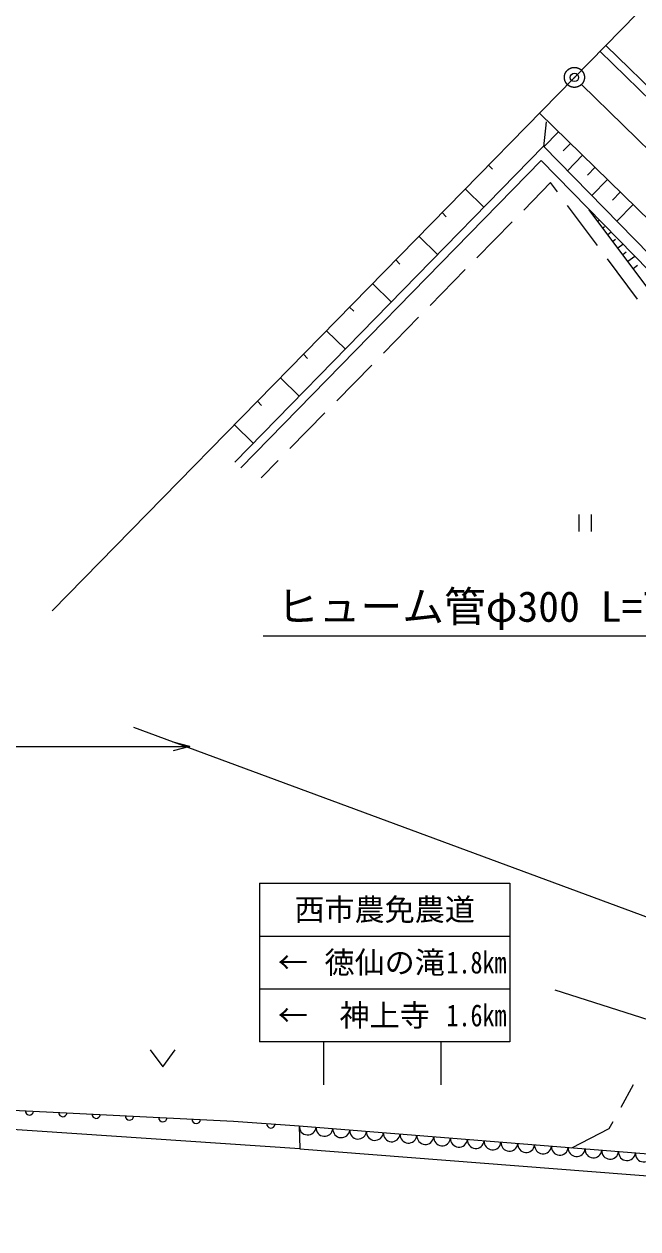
# Model space of a CAD drawing. Units: millimetres, scale not verified. Extents: x 39998 to 679975, y 19999 to 379986.
# Drawn here: x 174171 to 210929, y 270486 to 342619 of the extents above; entities that cross this region are included whole.
import ezdxf
from ezdxf.enums import TextEntityAlignment as Align

# ---------------------------------------------------------------- set-up
doc = ezdxf.new("R2010")
doc.units = ezdxf.units.MM
doc.header["$LTSCALE"] = 999.963
doc.header["$PDMODE"] = 32
doc.header["$PDSIZE"] = 500
doc.linetypes.add('CHAIN', pattern=[18.5, 12, -1.5, 3.5, -1.5])
for name, color, linetype, lineweight in [('M-BGD', 7, 'Continuous', 25), ('M-BMK', 2, 'CHAIN', 13), ('M-STR-HTXT', 7, 'Continuous', 13), ('M-STR-STRC', 7, 'Continuous', 25)]:
    doc.layers.add(name, color=color, linetype=linetype, lineweight=lineweight)
doc.layers.add('M-OTRS', color=6, linetype='Continuous')
doc.styles.add('ＭＳ ゴシック', font='')
doc.styles.get('ＭＳ ゴシック').set_extended_font_data('MS Gothic')

msp = doc.modelspace()

# ---------------------------------------------------------------- linework, layer by layer
at = {"layer": 'M-BGD'}
for p, q in [((209004.5, 341346.9), (223323.8, 327341.7)), ((208654.8, 340989.6), (222974.2, 326984.3)), ((219307.4, 323340.9), (205038, 337294.4)), ((205300.2, 335279.7), (205453.3, 336771.8)), ((206179.1, 336178.5), (205300.2, 335279.7)), ((206898.1, 335475.4), (206458.7, 335026)), ((205278.3, 335302), (186788.5, 316394.9)), ((218129.8, 322170.9), (205278.3, 335302)), ((207617.2, 334772.3), (206707.4, 333841.9)), ((187145.9, 316045.3), (205141.7, 334447.2)), ((201978.3, 334168.4), (202228.3, 333924)), ((217632.7, 321684.4), (205141.7, 334447.2)), ((208361.5, 334044.4), (207906.6, 333579.2)), ((209105.8, 333316.6), (208164.1, 332353.5)), ((200588.1, 332748), (201726.9, 331634.4)), ((205704.1, 333130), (204093.8, 331488.4)), ((206122.6, 332568.4), (205704.1, 333130)), ((209876.3, 332563.2), (209405.4, 332081.6)), ((199200.6, 331330.4), (199450.2, 331086.4)), ((208512.5, 329361.1), (206720.1, 331766.6)), ((216393.1, 320268.7), (208018, 331508.3)), ((208228.9, 331225.3), (208275.1, 331259.7)), ((210646.8, 331809.8), (209671.9, 330812.8)), ((203393.6, 330774.6), (201292.8, 328633)), ((208527.6, 330824.4), (208620, 330893.2)), ((208826.4, 330423.5), (208926.7, 330498.2)), ((197813.1, 329912.8), (198949.8, 328801.3)), ((209125.1, 330022.5), (209325.8, 330172.1)), ((209423.8, 329621.6), (209578.3, 329736.7)), ((209722.6, 329220.7), (210031.6, 329450.9)), ((210021.3, 328819.8), (210230, 328975.3)), ((196428.3, 328498.1), (196677.6, 328254.4)), ((210902.4, 326153.7), (209110, 328559.2)), ((210320.1, 328418.9), (210737.4, 328729.8)), ((200592.6, 327919.2), (198491.8, 325777.7)), ((210637.4, 327993), (210903.6, 328191.3)), ((195043.6, 327083.3), (196178.2, 325973.9)), ((193661.6, 325671.4), (193910.5, 325428)), ((197791.6, 325063.8), (195690.8, 322922.3)), ((192279.6, 324259.5), (193412.1, 323152.1)), ((190900.4, 322850.3), (191149, 322607.3)), ((194990.6, 322208.4), (192889.9, 320066.9)), ((189521.2, 321441.2), (190651.6, 320335.9)), ((188144.7, 320034.9), (188392.9, 319792.2)), ((192189.6, 319353), (190088.9, 317211.5)), ((186768.2, 318628.6), (187896.5, 317525.3)), ((189388.6, 316497.6), (188371.6, 315460.8)), ((207400.9, 313249.3), (207400.9, 312249.4)), ((208150.9, 312249.4), (208150.9, 313249.3)), ((181725.5, 281198.1), (182475.5, 280198.1)), ((182475.5, 280198.1), (183225.5, 281198.1)), ((209924.9, 277783.9), (210670.3, 279139.2)), ((190678, 275270.4), (172191.7, 276531.3)), ((190652, 276649.7), (231913.4, 273337.1)), ((190652, 276649.7), (190678, 275270.4)), ((206967.1, 275339.9), (209214.2, 276491.8)), ((209214.2, 276491.8), (209443, 276907.8)), ((190678, 275270.4), (231860.8, 272082.5))]:
    msp.add_line(p, q, dxfattribs=at)
msp.add_lwpolyline([(126692.8, 273691.2), (143360.7, 275147.1), (157411.9, 276867.3), (171484.1, 277704.1), (186716, 276937), (190652, 276649.7)], dxfattribs=at)
for centre, radius, start, end in [((174493.9, 277552.6), 250, 177.11696, 357.11696), ((176491.3, 277452), 250, 177.11696, 357.11696), ((178488.7, 277351.4), 250, 177.11696, 357.11696), ((180486.1, 277250.8), 250, 177.11696, 357.11696), ((182483.5, 277150.2), 250, 177.11696, 357.11696), ((184480.9, 277049.6), 250, 177.11696, 357.11696), ((188948.1, 276774.1), 250, 175.82513, 355.82513), ((191155.6, 276614.2), 504.8, 175.96008, 354.8596), ((192162, 276533.4), 504.8, 175.96008, 354.8596), ((193168.4, 276452.6), 504.8, 175.96008, 354.8596), ((194174.7, 276371.8), 504.8, 175.96008, 354.8596), ((195181.1, 276291), 504.8, 175.96008, 354.8596), ((196187.5, 276210.2), 504.8, 175.96008, 354.8596), ((197193.9, 276129.4), 504.8, 175.96008, 354.8596), ((198200.2, 276048.6), 504.8, 175.96008, 354.8596), ((199206.6, 275967.8), 504.8, 175.96008, 354.8596), ((200213, 275887), 504.8, 175.96008, 354.8596), ((201219.4, 275806.2), 504.8, 175.96008, 354.8596), ((202225.7, 275725.4), 504.8, 175.96008, 354.8596), ((203232.1, 275644.6), 504.8, 175.96008, 354.8596), ((204238.5, 275563.8), 504.8, 175.96008, 354.8596), ((205244.9, 275483), 504.8, 175.96008, 354.8596), ((206251.2, 275402.2), 504.8, 175.96008, 354.8596), ((207257.6, 275321.4), 504.8, 175.96008, 354.8596), ((208264, 275240.6), 504.8, 175.96008, 354.8596), ((209270.4, 275159.8), 504.8, 175.96008, 354.8596), ((210276.7, 275079), 504.8, 175.96008, 354.8596), ((211283.1, 274998.2), 504.8, 175.96008, 354.8596)]:
    msp.add_arc(centre, radius, start, end, dxfattribs=at)
at = {"layer": 'M-BMK'}
msp.add_line((207555.9, 339009.1), (282162.3, 265985.6), dxfattribs=at)
msp.add_circle((207127.2, 339428.8), 600, dxfattribs=at)
at = {"layer": 'M-OTRS'}
msp.add_point((207127.2, 339428.8), dxfattribs=at)
at = {"layer": 'M-STR-HTXT'}
for p, q in [((175858.2, 307482.1), (231971.1, 364811.3)), ((216328.3, 305982.9), (188497.9, 305982.9)), ((272418.7, 266630.5), (180735.2, 300502.3)), ((128806.6, 299373.1), (184099.4, 299373.1)), ((184099.4, 299373.1), (183099.4, 299636.2)), ((184099.4, 299373.1), (183099.4, 299109.9)), ((266873.3, 265439.8), (205968.4, 284774.5))]:
    msp.add_line(p, q, dxfattribs=at)
at = {"layer": 'M-STR-STRC'}
for p, q in [((188263.3, 291188.5), (203262.7, 291188.5)), ((188263.3, 291188.5), (188263.3, 281688.9)), ((203262.7, 291188.5), (203262.7, 281688.9)), ((188263.3, 288022), (203262.7, 288022)), ((188263.3, 284855.4), (203262.7, 284855.4)), ((203262.7, 281688.9), (188263.3, 281688.9)), ((192093, 281688.9), (192093, 279111.5)), ((199127.5, 281688.9), (199127.5, 279111.5))]:
    msp.add_line(p, q, dxfattribs=at)

# ---------------------------------------------------------------- texts
at = {"layer": 'M-STR-HTXT', "style": 'ＭＳ ゴシック'}
msp.add_text('ヒューム管φ300 L=7.0', height=1833, dxfattribs=at).set_placement((202125.2, 306282.9), align=Align.BOTTOM_CENTER)
at = {"layer": 'M-STR-STRC', "style": 'ＭＳ ゴシック'}
for s, p in [('西市農免農道', (195763, 289605.2)), ('徳仙の滝', (195763, 286438.7)), ('←', (190263.2, 286438.7)), ('←', (190263.2, 283272.1)), ('神上寺', (195763, 283272.1))]:
    msp.add_text(s, height=1320, dxfattribs=at).set_placement(p, align=Align.MIDDLE_CENTER)
at = {"layer": 'M-STR-STRC', "style": 'ＭＳ ゴシック', "width": 0.8}
for s, p in [('1.8km', (201262.8, 286438.7)), ('1.6km', (201262.8, 283272.1))]:
    msp.add_text(s, height=1320, dxfattribs=at).set_placement(p, align=Align.MIDDLE_CENTER)

doc.saveas('drawing.dxf')
